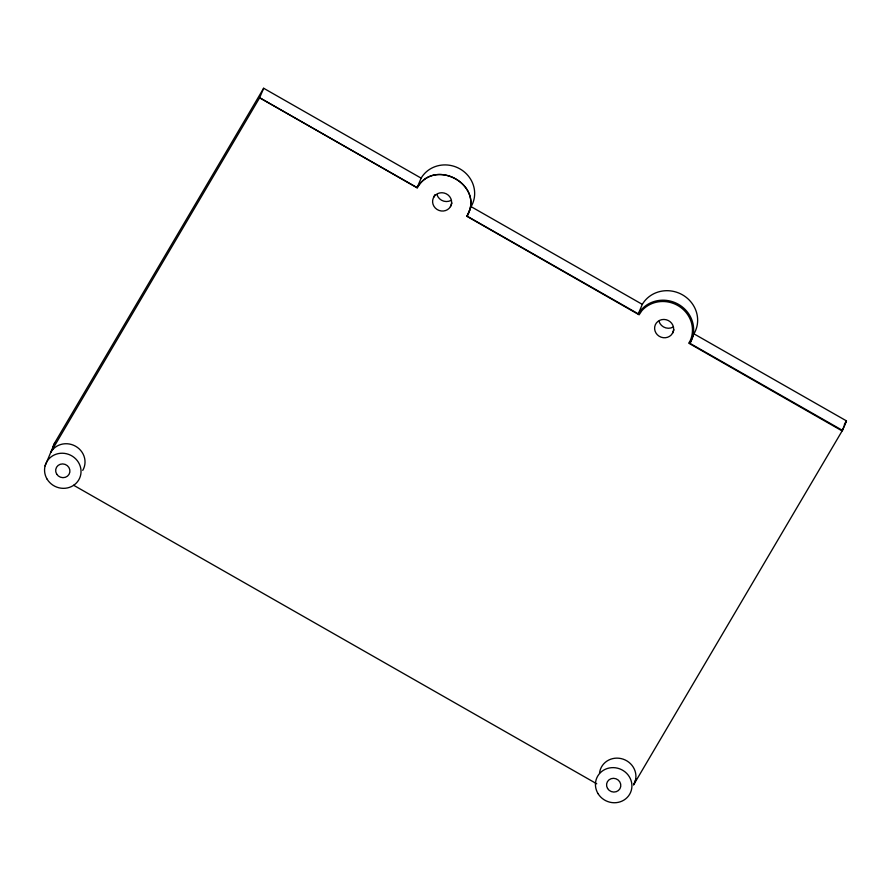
<?xml version="1.0" encoding="UTF-8"?>
<svg xmlns="http://www.w3.org/2000/svg" width="891" height="891" viewBox="0 0 891 891"><rect width="100%" height="100%" fill="white"/><g stroke="black" fill="none" stroke-linecap="round" stroke-linejoin="round"><path stroke-width="1.34" d="M467.084 216.145C484.949 185.083 435.064 157.25 417.133 187.633L259.649 97.754L263.647 88.254L421.131 178.133A28.779 27.242 22.8 0 1 459.945 168.889A28.779 27.242 22.8 0 1 471.083 206.645L467.084 216.145L638.301 313.866A29.759 28.167 22.8 0 1 678.441 304.31A29.759 28.167 22.8 0 1 689.957 343.336L842.452 430.375L633.635 784.793A18.388 17.408 22.8 0 0 623.232 759.188A18.388 17.408 22.8 0 0 599.543 773.02M45.085 465.87L54.819 442.671L263.647 88.254M417.133 187.633L421.131 178.133M433.783 197.134L434.786 194.761M450.434 206.645A9.589 9.077 22.8 0 0 441.947 192.734A9.589 9.077 22.8 0 0 433.95 206.3A9.589 9.077 22.8 0 0 450.434 206.645L451.937 203.081M638.301 313.866L642.3 304.366A29.759 28.167 22.8 0 1 682.439 294.81A29.759 28.167 22.8 0 1 693.944 333.835L689.957 343.336M672.46 333.357A9.589 9.077 22.8 0 0 663.962 319.446A9.589 9.077 22.8 0 0 655.965 333.011A9.589 9.077 22.8 0 0 672.46 333.357L673.952 329.793M633.635 784.793L636.129 778.857M842.452 430.375L846.45 420.875L693.944 333.835M844.334 424.461L846.45 420.875L842.14 430.921L688.687 343.158L689.901 341.331A28.779 27.242 22.8 0 0 679.02 306.248A28.779 27.242 22.8 0 0 641.854 310.703L639.125 314.801L466.806 216.246C485.606 185.439 434.485 156.838 417.233 187.89L259.649 97.754L50.832 452.183A18.388 17.408 22.8 0 1 75.635 446.268A18.388 17.408 22.8 0 1 82.74 470.392M471.083 206.645L642.3 304.366M73.641 485.261L596.747 783.802M52.647 449.12A18.388 17.408 22.8 0 1 54.819 442.671M673.028 327.131A9.589 9.077 22.8 0 1 658.972 321.272M451.002 200.419A9.589 9.077 22.8 0 1 436.958 194.561M598.039 793.636A18.388 17.408 22.8 0 0 629.636 794.293A18.388 17.408 22.8 0 0 613.364 767.63A18.388 17.408 22.8 0 0 598.039 793.636M607.562 788.49A7.195 6.816 22.8 0 0 619.924 788.758A7.195 6.816 22.8 0 0 613.554 778.322A7.195 6.816 22.8 0 0 607.562 788.49M47.156 479.235A18.388 17.408 22.8 0 0 78.753 479.893A18.388 17.408 22.8 0 0 62.47 453.229A18.388 17.408 22.8 0 0 47.156 479.235M56.668 474.09A7.195 6.816 22.8 0 0 69.041 474.346A7.195 6.816 22.8 0 0 62.671 463.921A7.195 6.816 22.8 0 0 56.668 474.09"/></g></svg>
